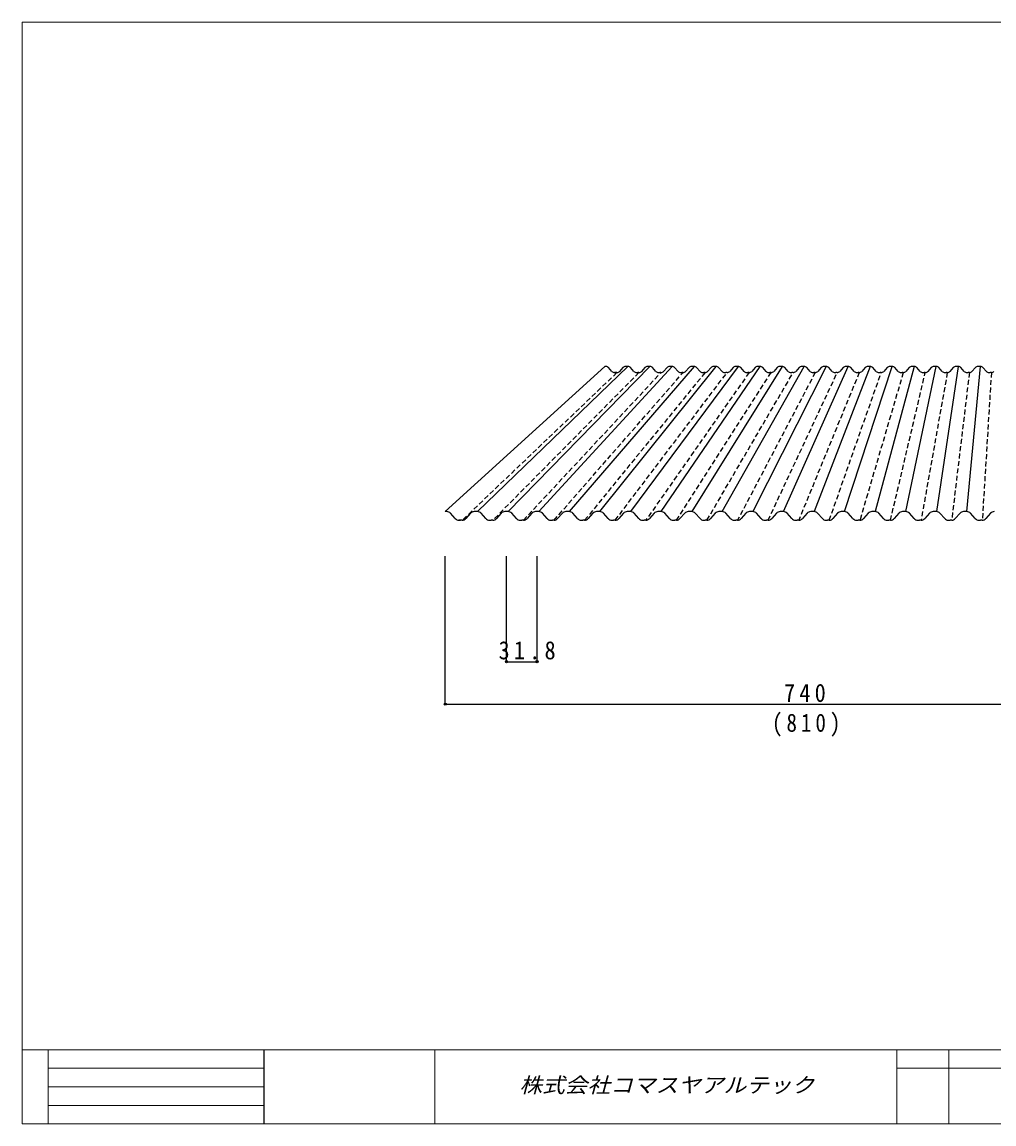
# Model space of a CAD drawing. Units: millimetres, scale not verified. Extents: x -567 to 567, y -401 to 401.
# Drawn here: x -567 to 140, y -401 to 401 of the extents above; entities that cross this region are included whole.
import ezdxf
from ezdxf.enums import TextEntityAlignment as Align

# ---------------------------------------------------------------- set-up
doc = ezdxf.new("R2010")
doc.units = ezdxf.units.MM
doc.header["$LTSCALE"] = 3
doc.header["$PDMODE"] = 32
doc.header["$PDSIZE"] = 1.5
doc.linetypes.add('DASHED1', pattern=[1.8, 1.2, -0.6])
doc.layers.add('0-0_0', color=7, linetype='Continuous')
doc.layers.add('0-3_LAYER004', color=7, linetype='Continuous', lineweight=18)
doc.styles.add('HG丸ｺﾞｼｯｸM-PRO', font='')
doc.styles.add('ＭＳ ゴシック', font='')
doc.styles.get('HG丸ｺﾞｼｯｸM-PRO').set_extended_font_data('HG丸ｺﾞｼｯｸM-PRO')
doc.styles.get('ＭＳ ゴシック').set_extended_font_data('MS Gothic')

msp = doc.modelspace()

# ---------------------------------------------------------------- linework, layer by layer
at = {"layer": '0-0_0', "linetype": 'DASHED1'}
for p, q in [((-134.08, 145.837), (-246.655, 38.384)), ((-118.052, 145.837), (-224.395, 38.384)), ((-202.135, 38.384), (-102.025, 145.837)), ((-179.875, 38.384), (-85.998, 145.837)), ((-69.971, 145.837), (-157.615, 38.384)), ((-135.355, 38.384), (-53.944, 145.837)), ((-37.916, 145.837), (-113.095, 38.384)), ((-90.835, 38.384), (-21.889, 145.837)), ((-68.575, 38.384), (-5.862, 145.837)), ((10.165, 145.837), (-46.315, 38.384)), ((-24.055, 38.384), (26.192, 145.837)), ((42.22, 145.837), (-1.795, 38.384)), ((20.465, 38.384), (58.247, 145.837)), ((74.274, 145.837), (42.725, 38.384)), ((64.985, 38.384), (90.301, 145.837)), ((106.328, 145.837), (87.245, 38.384)), ((122.356, 145.837), (109.505, 38.384)), ((138.383, 145.837), (131.765, 38.384))]:
    msp.add_line(p, q, dxfattribs=at)
at = {"layer": '0-0_0'}
for p, q in [((-235.525, 44.684), (-126.066, 150.373)), ((-110.039, 150.373), (-213.265, 44.684)), ((-191.005, 44.684), (-94.012, 150.373)), ((-77.984, 150.373), (-168.745, 44.684)), ((-146.485, 44.684), (-61.957, 150.373)), ((-137.723, 146.695), (-140.199, 149.516)), ((-135.829, 145.837), (-134.954, 145.837)), ((-129.71, 149.516), (-132.186, 146.695)), ((-126.066, 150.373), (-127.816, 150.373)), ((-45.93, 150.373), (-124.225, 44.684)), ((-121.696, 146.695), (-124.172, 149.516)), ((-119.802, 145.837), (-118.927, 145.837)), ((-118.052, 145.837), (-118.927, 145.837)), ((-113.682, 149.516), (-116.158, 146.695)), ((-110.039, 150.373), (-111.788, 150.373)), ((-105.669, 146.695), (-108.145, 149.516)), ((-103.775, 145.837), (-102.9, 145.837)), ((-102.025, 145.837), (-102.9, 145.837)), ((-101.965, 44.684), (-29.903, 150.373)), ((-97.655, 149.516), (-100.131, 146.695)), ((-94.012, 150.373), (-95.761, 150.373)), ((-89.642, 146.695), (-92.118, 149.516)), ((-87.748, 145.837), (-86.873, 145.837)), ((-85.998, 145.837), (-86.873, 145.837)), ((-81.628, 149.516), (-84.104, 146.695)), ((-77.984, 150.373), (-79.734, 150.373)), ((-13.876, 150.373), (-79.705, 44.684)), ((-73.614, 146.695), (-76.09, 149.516)), ((-71.72, 145.837), (-70.846, 145.837)), ((-69.971, 145.837), (-70.846, 145.837)), ((-65.601, 149.516), (-68.077, 146.695)), ((-61.957, 150.373), (-63.707, 150.373)), ((-57.587, 146.695), (-60.063, 149.516)), ((-57.445, 44.684), (2.152, 150.373)), ((-55.693, 145.837), (-54.818, 145.837)), ((-53.944, 145.837), (-54.818, 145.837)), ((-49.574, 149.516), (-52.05, 146.695)), ((-45.93, 150.373), (-47.68, 150.373)), ((-41.56, 146.695), (-44.036, 149.516)), ((-39.666, 145.837), (-38.791, 145.837)), ((-37.916, 145.837), (-38.791, 145.837)), ((-33.546, 149.516), (-36.022, 146.695)), ((18.179, 150.373), (-35.185, 44.684)), ((-29.903, 150.373), (-31.652, 150.373)), ((-25.533, 146.695), (-28.009, 149.516)), ((-23.639, 145.837), (-22.764, 145.837)), ((-21.889, 145.837), (-22.764, 145.837)), ((-17.519, 149.516), (-19.995, 146.695)), ((-13.876, 150.373), (-15.625, 150.373)), ((-12.925, 44.684), (34.206, 150.373)), ((-9.506, 146.695), (-11.982, 149.516)), ((-7.612, 145.837), (-6.737, 145.837)), ((-5.862, 145.837), (-6.737, 145.837)), ((-1.492, 149.516), (-3.968, 146.695)), ((2.152, 150.373), (0.402, 150.373)), ((6.522, 146.695), (4.046, 149.516)), ((8.416, 145.837), (9.29, 145.837)), ((10.165, 145.837), (9.29, 145.837)), ((50.233, 150.373), (9.335, 44.684)), ((14.535, 149.516), (12.059, 146.695)), ((18.179, 150.373), (16.429, 150.373)), ((22.549, 146.695), (20.073, 149.516)), ((24.443, 145.837), (25.318, 145.837)), ((26.192, 145.837), (25.318, 145.837)), ((30.562, 149.516), (28.086, 146.695)), ((31.595, 44.684), (66.26, 150.373)), ((34.206, 150.373), (32.456, 150.373)), ((38.576, 146.695), (36.1, 149.516)), ((40.47, 145.837), (41.345, 145.837)), ((42.22, 145.837), (41.345, 145.837)), ((46.59, 149.516), (44.114, 146.695)), ((50.233, 150.373), (48.484, 150.373)), ((54.603, 146.695), (52.127, 149.516)), ((82.288, 150.373), (53.855, 44.684)), ((56.497, 145.837), (57.372, 145.837)), ((58.247, 145.837), (57.372, 145.837)), ((62.617, 149.516), (60.141, 146.695)), ((66.26, 150.373), (64.511, 150.373)), ((70.63, 146.695), (68.154, 149.516)), ((72.524, 145.837), (73.399, 145.837)), ((74.274, 145.837), (73.399, 145.837)), ((76.115, 44.684), (98.315, 150.373)), ((78.644, 149.516), (76.168, 146.695)), ((82.288, 150.373), (80.538, 150.373)), ((86.658, 146.695), (84.182, 149.516)), ((88.552, 145.837), (89.426, 145.837)), ((90.301, 145.837), (89.426, 145.837)), ((94.671, 149.516), (92.195, 146.695)), ((98.315, 150.373), (96.565, 150.373)), ((114.342, 150.373), (98.375, 44.684)), ((102.685, 146.695), (100.209, 149.516)), ((104.579, 145.837), (105.454, 145.837)), ((106.328, 145.837), (105.454, 145.837)), ((110.698, 149.516), (108.222, 146.695)), ((114.342, 150.373), (112.592, 150.373)), ((118.712, 146.695), (116.236, 149.516)), ((120.606, 145.837), (121.481, 145.837)), ((120.635, 44.684), (130.369, 150.373)), ((122.356, 145.837), (121.481, 145.837)), ((126.726, 149.516), (124.25, 146.695)), ((130.369, 150.373), (128.62, 150.373)), ((134.739, 146.695), (132.263, 149.516)), ((136.633, 145.837), (137.508, 145.837)), ((138.383, 145.837), (137.508, 145.837)), ((-257.785, 44.684), (-259, 44.684)), ((-251.716, 39.576), (-255.154, 43.493)), ((-240.586, 43.493), (-244.024, 39.576)), ((-235.525, 44.684), (-237.955, 44.684)), ((-229.456, 39.576), (-232.894, 43.493)), ((-218.326, 43.493), (-221.764, 39.576)), ((-213.265, 44.684), (-215.695, 44.684)), ((-207.196, 39.576), (-210.634, 43.493)), ((-196.066, 43.493), (-199.504, 39.576)), ((-191.005, 44.684), (-193.435, 44.684)), ((-184.936, 39.576), (-188.374, 43.493)), ((-173.806, 43.493), (-177.244, 39.576)), ((-168.745, 44.684), (-171.175, 44.684)), ((-162.676, 39.576), (-166.114, 43.493)), ((-151.546, 43.493), (-154.984, 39.576)), ((-146.485, 44.684), (-148.915, 44.684)), ((-140.416, 39.576), (-143.854, 43.493)), ((-129.286, 43.493), (-132.724, 39.576)), ((-124.225, 44.684), (-126.655, 44.684)), ((-118.156, 39.576), (-121.594, 43.493)), ((-107.026, 43.493), (-110.464, 39.576)), ((-101.965, 44.684), (-104.395, 44.684)), ((-95.896, 39.576), (-99.334, 43.493)), ((-84.766, 43.493), (-88.204, 39.576)), ((-79.705, 44.684), (-82.135, 44.684)), ((-73.636, 39.576), (-77.074, 43.493)), ((-62.506, 43.493), (-65.944, 39.576)), ((-57.445, 44.684), (-59.875, 44.684)), ((-51.376, 39.576), (-54.814, 43.493)), ((-40.246, 43.493), (-43.684, 39.576)), ((-35.185, 44.684), (-37.615, 44.684)), ((-29.116, 39.576), (-32.554, 43.493)), ((-17.986, 43.493), (-21.424, 39.576)), ((-12.925, 44.684), (-15.355, 44.684)), ((-6.856, 39.576), (-10.294, 43.493)), ((4.274, 43.493), (0.836, 39.576)), ((9.335, 44.684), (6.905, 44.684)), ((15.404, 39.576), (11.966, 43.493)), ((26.534, 43.493), (23.096, 39.576)), ((31.595, 44.684), (29.165, 44.684)), ((37.664, 39.576), (34.226, 43.493)), ((48.794, 43.493), (45.356, 39.576)), ((53.855, 44.684), (51.425, 44.684)), ((59.924, 39.576), (56.486, 43.493)), ((71.054, 43.493), (67.616, 39.576)), ((76.115, 44.684), (73.685, 44.684)), ((82.184, 39.576), (78.746, 43.493)), ((93.314, 43.493), (89.876, 39.576)), ((98.375, 44.684), (95.945, 44.684)), ((104.444, 39.576), (101.006, 43.493)), ((115.574, 43.493), (112.136, 39.576)), ((120.635, 44.684), (118.205, 44.684)), ((126.704, 39.576), (123.266, 43.493)), ((137.834, 43.493), (134.396, 39.576)), ((-249.085, 38.384), (-247.87, 38.384)), ((-226.825, 38.384), (-225.61, 38.384)), ((-224.395, 38.384), (-225.61, 38.384)), ((-204.565, 38.384), (-203.35, 38.384)), ((-202.135, 38.384), (-203.35, 38.384)), ((-182.305, 38.384), (-181.09, 38.384)), ((-179.875, 38.384), (-181.09, 38.384)), ((-160.045, 38.384), (-158.83, 38.384)), ((-157.615, 38.384), (-158.83, 38.384)), ((-137.785, 38.384), (-136.57, 38.384)), ((-135.355, 38.384), (-136.57, 38.384)), ((-115.525, 38.384), (-114.31, 38.384)), ((-113.095, 38.384), (-114.31, 38.384)), ((-93.265, 38.384), (-92.05, 38.384)), ((-90.835, 38.384), (-92.05, 38.384)), ((-71.005, 38.384), (-69.79, 38.384)), ((-68.575, 38.384), (-69.79, 38.384)), ((-48.745, 38.384), (-47.53, 38.384)), ((-46.315, 38.384), (-47.53, 38.384)), ((-26.485, 38.384), (-25.27, 38.384)), ((-24.055, 38.384), (-25.27, 38.384)), ((-4.225, 38.384), (-3.01, 38.384)), ((-1.795, 38.384), (-3.01, 38.384)), ((18.035, 38.384), (19.25, 38.384)), ((20.465, 38.384), (19.25, 38.384)), ((40.295, 38.384), (41.51, 38.384)), ((42.725, 38.384), (41.51, 38.384)), ((62.555, 38.384), (63.77, 38.384)), ((64.985, 38.384), (63.77, 38.384)), ((84.815, 38.384), (86.03, 38.384)), ((87.245, 38.384), (86.03, 38.384)), ((107.075, 38.384), (108.29, 38.384)), ((109.505, 38.384), (108.29, 38.384)), ((129.335, 38.384), (130.55, 38.384)), ((131.765, 38.384), (130.55, 38.384)), ((-391.077, -346.95), (-391.077, -400.95))]:
    msp.add_line(p, q, dxfattribs=at)
at = {"layer": '0-0_0', "color": 4}
for p, q in [((-259, -95.516), (-259, 12.347)), ((-214.48, -64.53), (-214.48, 12.347)), ((-192.22, -64.53), (-192.22, 12.347)), ((-214.48, -64.53), (-192.22, -64.53)), ((-259, -95.516), (259, -95.516))]:
    msp.add_line(p, q, dxfattribs=at)
at = {"layer": '0-0_0'}
for points in [[(-142.093, 150.373), (-142.968, 150.373), (-259, 44.684)], [(-134.08, 145.837), (-134.954, 145.837), (-135.829, 145.837)], [(-246.655, 38.384), (-247.87, 38.384), (-249.085, 38.384)]]:
    msp.add_lwpolyline(points, dxfattribs=at)
for centre, radius, start, end in [((-142.093, 147.853), 2.52, 41.27594, 90), ((-135.829, 148.357), 2.52, 221.27594, 270), ((-134.08, 148.357), 2.52, 270, 318.72406), ((-127.816, 147.853), 2.52, 90, 138.72406), ((-126.066, 147.853), 2.52, 41.27594, 90), ((-119.802, 148.357), 2.52, 221.27594, 270), ((-118.052, 148.357), 2.52, 270, 318.72406), ((-111.788, 147.853), 2.52, 90, 138.72406), ((-110.039, 147.853), 2.52, 41.27594, 90), ((-103.775, 148.357), 2.52, 221.27594, 270), ((-102.025, 148.357), 2.52, 270, 318.72406), ((-95.761, 147.853), 2.52, 90, 138.72406), ((-94.012, 147.853), 2.52, 41.27594, 90), ((-87.748, 148.357), 2.52, 221.27594, 270), ((-85.998, 148.357), 2.52, 270, 318.72406), ((-79.734, 147.853), 2.52, 90, 138.72406), ((-77.984, 147.853), 2.52, 41.27594, 90), ((-71.72, 148.357), 2.52, 221.27594, 270), ((-69.971, 148.357), 2.52, 270, 318.72406), ((-63.707, 147.853), 2.52, 90, 138.72406), ((-61.957, 147.853), 2.52, 41.27594, 90), ((-55.693, 148.357), 2.52, 221.27594, 270), ((-53.944, 148.357), 2.52, 270, 318.72406), ((-47.68, 147.853), 2.52, 90, 138.72406), ((-45.93, 147.853), 2.52, 41.27594, 90), ((-39.666, 148.357), 2.52, 221.27594, 270), ((-37.916, 148.357), 2.52, 270, 318.72406), ((-31.652, 147.853), 2.52, 90, 138.72406), ((-29.903, 147.853), 2.52, 41.27594, 90), ((-23.639, 148.357), 2.52, 221.27594, 270), ((-21.889, 148.357), 2.52, 270, 318.72406), ((-15.625, 147.853), 2.52, 90, 138.72406), ((-13.876, 147.853), 2.52, 41.27594, 90), ((-7.612, 148.357), 2.52, 221.27594, 270), ((-5.862, 148.357), 2.52, 270, 318.72406), ((0.402, 147.853), 2.52, 90, 138.72406), ((2.152, 147.853), 2.52, 41.27594, 90), ((8.416, 148.357), 2.52, 221.27594, 270), ((10.165, 148.357), 2.52, 270, 318.72406), ((16.429, 147.853), 2.52, 90, 138.72406), ((18.179, 147.853), 2.52, 41.27594, 90), ((24.443, 148.357), 2.52, 221.27594, 270), ((26.192, 148.357), 2.52, 270, 318.72406), ((32.456, 147.853), 2.52, 90, 138.72406), ((34.206, 147.853), 2.52, 41.27594, 90), ((40.47, 148.357), 2.52, 221.27594, 270), ((42.22, 148.357), 2.52, 270, 318.72406), ((48.484, 147.853), 2.52, 90, 138.72406), ((50.233, 147.853), 2.52, 41.27594, 90), ((56.497, 148.357), 2.52, 221.27594, 270), ((58.247, 148.357), 2.52, 270, 318.72406), ((64.511, 147.853), 2.52, 90, 138.72406), ((66.26, 147.853), 2.52, 41.27594, 90), ((72.524, 148.357), 2.52, 221.27594, 270), ((74.274, 148.357), 2.52, 270, 318.72406), ((80.538, 147.853), 2.52, 90, 138.72406), ((82.288, 147.853), 2.52, 41.27594, 90), ((88.552, 148.357), 2.52, 221.27594, 270), ((90.301, 148.357), 2.52, 270, 318.72406), ((96.565, 147.853), 2.52, 90, 138.72406), ((98.315, 147.853), 2.52, 41.27594, 90), ((104.579, 148.357), 2.52, 221.27594, 270), ((106.328, 148.357), 2.52, 270, 318.72406), ((112.592, 147.853), 2.52, 90, 138.72406), ((114.342, 147.853), 2.52, 41.27594, 90), ((120.606, 148.357), 2.52, 221.27594, 270), ((122.356, 148.357), 2.52, 270, 318.72406), ((128.62, 147.853), 2.52, 90, 138.72406), ((130.369, 147.853), 2.52, 41.27594, 90), ((136.633, 148.357), 2.52, 221.27594, 270), ((138.383, 148.357), 2.52, 270, 318.72406), ((-257.785, 41.184), 3.5, 41.27594, 90), ((-237.955, 41.184), 3.5, 90, 138.72406), ((-235.525, 41.184), 3.5, 41.27594, 90), ((-215.695, 41.184), 3.5, 90, 138.72406), ((-213.265, 41.184), 3.5, 41.27594, 90), ((-193.435, 41.184), 3.5, 90, 138.72406), ((-191.005, 41.184), 3.5, 41.27594, 90), ((-171.175, 41.184), 3.5, 90, 138.72406), ((-168.745, 41.184), 3.5, 41.27594, 90), ((-148.915, 41.184), 3.5, 90, 138.72406), ((-146.485, 41.184), 3.5, 41.27594, 90), ((-126.655, 41.184), 3.5, 90, 138.72406), ((-124.225, 41.184), 3.5, 41.27594, 90), ((-104.395, 41.184), 3.5, 90, 138.72406), ((-101.965, 41.184), 3.5, 41.27594, 90), ((-82.135, 41.184), 3.5, 90, 138.72406), ((-79.705, 41.184), 3.5, 41.27594, 90), ((-59.875, 41.184), 3.5, 90, 138.72406), ((-57.445, 41.184), 3.5, 41.27594, 90), ((-37.615, 41.184), 3.5, 90, 138.72406), ((-35.185, 41.184), 3.5, 41.27594, 90), ((-15.355, 41.184), 3.5, 90, 138.72406), ((-12.925, 41.184), 3.5, 41.27594, 90), ((6.905, 41.184), 3.5, 90, 138.72406), ((9.335, 41.184), 3.5, 41.27594, 90), ((29.165, 41.184), 3.5, 90, 138.72406), ((31.595, 41.184), 3.5, 41.27594, 90), ((51.425, 41.184), 3.5, 90, 138.72406), ((53.855, 41.184), 3.5, 41.27594, 90), ((73.685, 41.184), 3.5, 90, 138.72406), ((76.115, 41.184), 3.5, 41.27594, 90), ((95.945, 41.184), 3.5, 90, 138.72406), ((98.375, 41.184), 3.5, 41.27594, 90), ((118.205, 41.184), 3.5, 90, 138.72406), ((120.635, 41.184), 3.5, 41.27594, 90), ((140.465, 41.184), 3.5, 90, 138.72406), ((-249.085, 41.884), 3.5, 221.27594, 270), ((-246.655, 41.884), 3.5, 270, 318.72406), ((-226.825, 41.884), 3.5, 221.27594, 270), ((-224.395, 41.884), 3.5, 270, 318.72406), ((-204.565, 41.884), 3.5, 221.27594, 270), ((-202.135, 41.884), 3.5, 270, 318.72406), ((-182.305, 41.884), 3.5, 221.27594, 270), ((-179.875, 41.884), 3.5, 270, 318.72406), ((-160.045, 41.884), 3.5, 221.27594, 270), ((-157.615, 41.884), 3.5, 270, 318.72406), ((-137.785, 41.884), 3.5, 221.27594, 270), ((-135.355, 41.884), 3.5, 270, 318.72406), ((-115.525, 41.884), 3.5, 221.27594, 270), ((-113.095, 41.884), 3.5, 270, 318.72406), ((-93.265, 41.884), 3.5, 221.27594, 270), ((-90.835, 41.884), 3.5, 270, 318.72406), ((-71.005, 41.884), 3.5, 221.27594, 270), ((-68.575, 41.884), 3.5, 270, 318.72406), ((-48.745, 41.884), 3.5, 221.27594, 270), ((-46.315, 41.884), 3.5, 270, 318.72406), ((-26.485, 41.884), 3.5, 221.27594, 270), ((-24.055, 41.884), 3.5, 270, 318.72406), ((-4.225, 41.884), 3.5, 221.27594, 270), ((-1.795, 41.884), 3.5, 270, 318.72406), ((18.035, 41.884), 3.5, 221.27594, 270), ((20.465, 41.884), 3.5, 270, 318.72406), ((40.295, 41.884), 3.5, 221.27594, 270), ((42.725, 41.884), 3.5, 270, 318.72406), ((62.555, 41.884), 3.5, 221.27594, 270), ((64.985, 41.884), 3.5, 270, 318.72406), ((84.815, 41.884), 3.5, 221.27594, 270), ((87.245, 41.884), 3.5, 270, 318.72406), ((107.075, 41.884), 3.5, 221.27594, 270), ((109.505, 41.884), 3.5, 270, 318.72406), ((129.335, 41.884), 3.5, 221.27594, 270), ((131.765, 41.884), 3.5, 270, 318.72406)]:
    msp.add_arc(centre, radius, start, end, dxfattribs=at)
at = {"layer": '0-0_0', "color": 4}
for p in [(-214.48, -64.53), (-192.22, -64.53), (-259, -95.516)]:
    msp.add_point(p, dxfattribs=at)
at = {"layer": '0-3_LAYER004'}
for p, q in [((-567, -346.95), (567, -346.95)), ((-548.1, -346.95), (-548.1, -400.95)), ((-266.54, -346.95), (-266.54, -400.95)), ((69.525, -346.95), (69.525, -400.95)), ((107.325, -346.95), (107.325, -400.95)), ((-548.1, -360.45), (-391.077, -360.45)), ((220.725, -360.45), (69.525, -360.45)), ((-548.1, -373.95), (-391.077, -373.95)), ((-548.1, -387.45), (-391.077, -387.45))]:
    msp.add_line(p, q, dxfattribs=at)
msp.add_lwpolyline([(-567, 400.95), (567, 400.95), (567, -400.95), (-567, -400.95)], close=True, dxfattribs=at)

# ---------------------------------------------------------------- texts
at = {"layer": '0-0_0', "color": 3, "style": 'HG丸ｺﾞｼｯｸM-PRO', "oblique": 15, "width": 1.1}
msp.add_text('株式会社コマスヤアルテック', height=11, dxfattribs=at).set_placement((-205.007, -381.45), align=Align.BOTTOM_LEFT)
at = {"layer": '0-0_0', "char_height": 13.2, "attachment_point": 7, "style": 'ＭＳ ゴシック'}
for s, insert in [('\\T1.38;\\W0.9;31.8', (-220.225, -63.03)), ('\\T1.38;\\W0.9;740', (-12.5, -94.016)), ('\\T1.38;\\W0.85;(810)', (-21.25, -119.053))]:
    msp.add_mtext(s, dxfattribs=dict(at, insert=insert))

doc.saveas('drawing.dxf')
